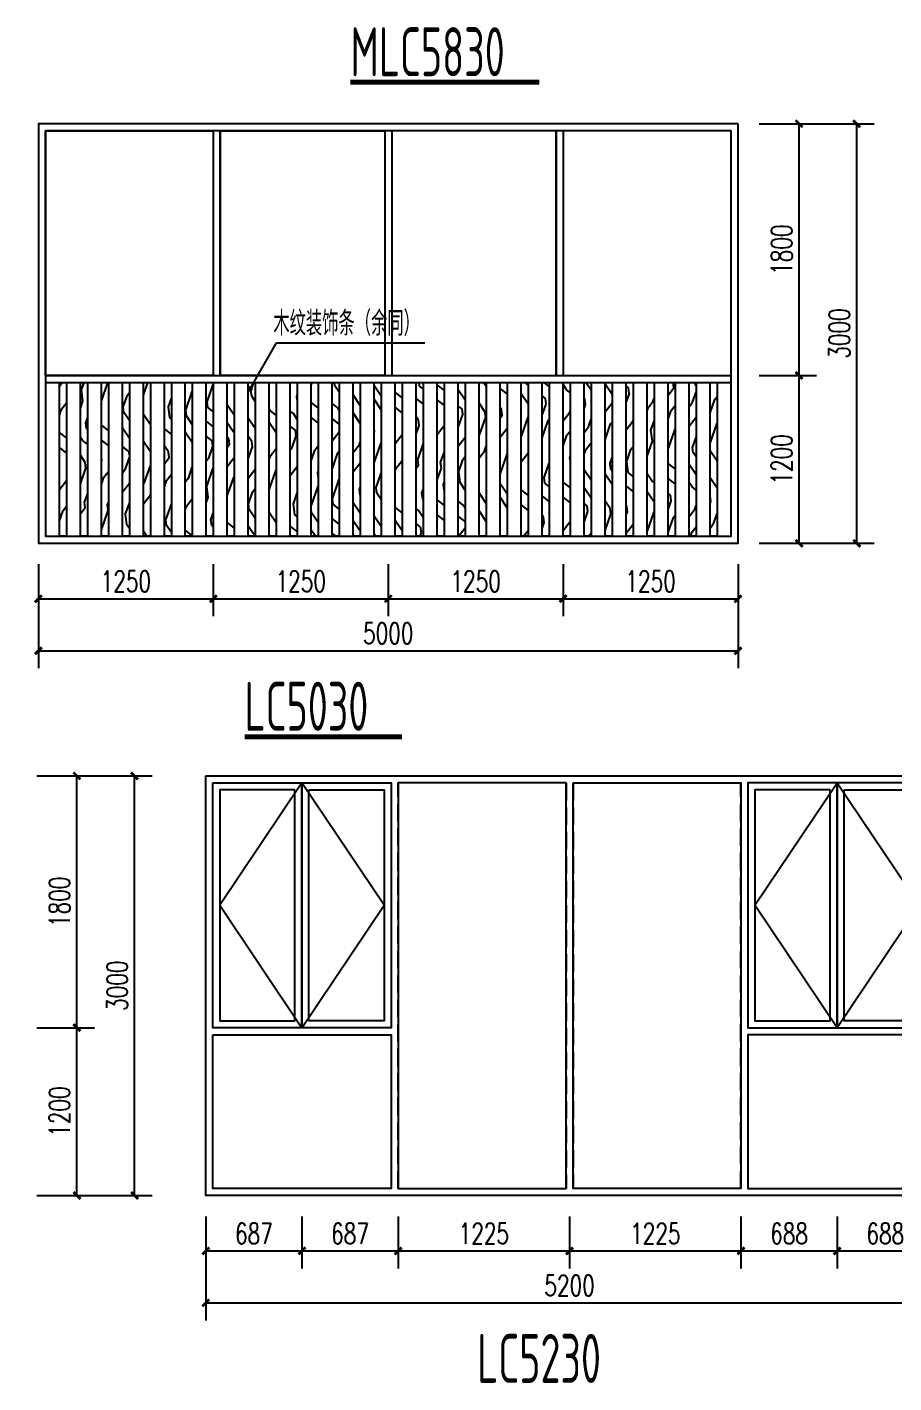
# Model space of a CAD drawing. Header units: millimetres. Extents: x -1048436 to -185795, y -983427 to 400387.
# Drawn here: x -625472 to -619277, y 352827 to 362523 of the extents above; entities that cross this region are included whole.
import ezdxf

# ---------------------------------------------------------------- set-up
doc = ezdxf.new("R2010")
doc.units = ezdxf.units.MM
doc.header["$LTSCALE"] = 500
doc.linetypes.add('A-FP_05$0$pln_L5$0$Col_L4$0$PHANTOM', pattern=[63.5, 31.75, -6.35, 6.35, -6.35, 6.35, -6.35])
doc.linetypes.add('DASH', pattern=[0.35, 0.25, -0.1])
for name, color, linetype in [('DIM_SYMB', 3, 'Continuous'), ('PUB_DIM', 3, 'Continuous'), ('PUB_TEXT', 7, 'Continuous'), ('建-填充', 9, 'Continuous'), ('建-文字', 4, 'Continuous'), ('建-窗', 135, 'Continuous'), ('建-符号-引出', 150, 'Continuous')]:
    doc.layers.add(name, color=color, linetype=linetype)
doc.styles.add('_TCH_DIM_T3', font='SIMPLEX', dxfattribs={"width": 0.705882, "bigfont": 'GBCBIG'})
doc.styles.add('XD2008', font='xd-hzs.shx', dxfattribs={"width": 0.7, "bigfont": 'xd-hztxt.shx'})
doc.dimstyles.new('_TCH_ARCH&&50', dxfattribs={"dimtxt": 148.75, "dimasz": 50, "dimexe": 125, "dimexo": 150, "dimgap": 50, "dimtad": 1, "dimdec": 0, "dimzin": 0, "dimdsep": 46, "dimtxsty": '_TCH_DIM_T3', "dimblk": 'ARCHTICK', "dimcen": 0.09, "dimclrt": 7, "dimazin": 2, "dimtfac": 1, "dimtdec": 0, "dimtix": 1, "dimtmove": 2, "dimatfit": 3, "dimldrblk": 'ARCHTICK', "dimfxl": 1, "dimtolj": 1, "dimtzin": 0, "dimarcsym": 0})

# ---------------------------------------------------------------- blocks, each defined once
blk = doc.blocks.new('fdhgfhgf')
at = {"layer": '建-窗', "linetype": 'DASH'}
for p, q in [((-745587.7, -569327.1), (-745587.7, -566427.1)), ((-744387.7, -566427.1), (-744387.7, -569327.1)), ((-744337.7, -566427.1), (-744337.7, -569327.1)), ((-743137.7, -569327.1), (-743137.7, -566427.1))]:
    blk.add_line(p, q, dxfattribs=at)
at = {"layer": '建-窗', "linetype": 'Continuous'}
for points in [[(-746962.7, -566377.1), (-741762.7, -566377.1), (-741762.7, -569377.1), (-746962.7, -569377.1)], [(-746912.7, -566427.1), (-746275.2, -566427.1), (-746275.2, -568177.1), (-746912.7, -568177.1)], [(-746912.7, -566427.1), (-745637.7, -566427.1), (-745637.7, -568177.1), (-746912.7, -568177.1)], [(-746325.2, -566477.1), (-746862.7, -566477.1), (-746862.7, -568127.1), (-746325.2, -568127.1)], [(-746275.2, -566427.1), (-745637.7, -566427.1), (-745637.7, -568177.1), (-746275.2, -568177.1)], [(-746225.2, -566477.1), (-745687.7, -566477.1), (-745687.7, -568127.1), (-746225.2, -568127.1)], [(-744387.7, -566427.1), (-745587.7, -566427.1), (-745587.7, -569327.1), (-744387.7, -569327.1)], [(-744337.7, -566427.1), (-743137.7, -566427.1), (-743137.7, -569327.1), (-744337.7, -569327.1)], [(-742450.2, -566427.1), (-743087.7, -566427.1), (-743087.7, -568177.1), (-742450.2, -568177.1)], [(-741812.7, -566427.1), (-743087.7, -566427.1), (-743087.7, -568177.1), (-741812.7, -568177.1)], [(-742500.2, -566477.1), (-743037.7, -566477.1), (-743037.7, -568127.1), (-742500.2, -568127.1)], [(-741812.7, -566427.1), (-742450.2, -566427.1), (-742450.2, -568177.1), (-741812.7, -568177.1)], [(-742400.2, -566477.1), (-741862.7, -566477.1), (-741862.7, -568127.1), (-742400.2, -568127.1)], [(-746912.7, -568227.1), (-745637.7, -568227.1), (-745637.7, -569327.1), (-746912.7, -569327.1)], [(-741812.7, -568227.1), (-743087.7, -568227.1), (-743087.7, -569327.1), (-741812.7, -569327.1)]]:
    blk.add_lwpolyline(points, close=True, dxfattribs=at)
for points in [[(-746275.2, -566427.1), (-746862.7, -567302.1), (-746275.2, -568177.1), (-745687.7, -567302.1), (-746275.2, -566427.1)], [(-742450.2, -566427.1), (-741862.7, -567302.1), (-742450.2, -568177.1), (-743037.7, -567302.1), (-742450.2, -566427.1)]]:
    blk.add_lwpolyline(points, dxfattribs=at)
blk = doc.blocks.new('_ArchTick')
at = {"color": 0, "linetype": 'ByBlock', "const_width": 0.4}
blk.add_lwpolyline([(-0.5, -0.5), (0.5, 0.5)], dxfattribs=at)
blk = doc.blocks.new('*D454')
at = {"layer": 'Defpoints', "color": 0, "transparency": 16777216}
for p in [(-624195, 353795.9), (-618995, 353795.9), (-618995, 353399.3)]:
    blk.add_point(p, dxfattribs=at)
at = {"layer": 'PUB_DIM', "color": 0, "lineweight": -2, "transparency": 16777216}
for p, q in [((-624195, 353645.9), (-624195, 353274.3)), ((-618995, 353645.9), (-618995, 353274.3)), ((-624195, 353399.3), (-618995, 353399.3))]:
    blk.add_line(p, q, dxfattribs=at)
at = {"layer": 'PUB_DIM', "color": 0, "lineweight": -2, "transparency": 16777216, "xscale": 50, "yscale": 50, "zscale": 50, "rotation": 180}
blk.add_blockref('_ArchTick', (-624195, 353399.3), dxfattribs=at)
at = {"layer": 'PUB_DIM', "color": 0, "lineweight": -2, "transparency": 16777216, "xscale": 50, "yscale": 50, "zscale": 50}
blk.add_blockref('_ArchTick', (-618995, 353399.3), dxfattribs=at)
at = {"layer": 'PUB_DIM', "color": 7, "transparency": 16777216, "insert": (-621595, 353523.7), "char_height": 148.75, "attachment_point": 5, "style": '_TCH_DIM_T3'}
blk.add_mtext('\\A1;5200', dxfattribs=at)
blk = doc.blocks.new('*D455')
at = {"layer": 'Defpoints', "color": 0, "transparency": 16777216}
for p in [(-624195, 354167.5), (-623507.5, 354167.5), (-623507.5, 353770.9)]:
    blk.add_point(p, dxfattribs=at)
at = {"layer": 'PUB_DIM', "color": 0, "lineweight": -2, "transparency": 16777216}
for p, q in [((-624195, 354017.5), (-624195, 353645.9)), ((-623507.5, 354017.5), (-623507.5, 353645.9)), ((-624195, 353770.9), (-623507.5, 353770.9))]:
    blk.add_line(p, q, dxfattribs=at)
at = {"layer": 'PUB_DIM', "color": 0, "lineweight": -2, "transparency": 16777216, "xscale": 50, "yscale": 50, "zscale": 50, "rotation": 180}
blk.add_blockref('_ArchTick', (-624195, 353770.9), dxfattribs=at)
at = {"layer": 'PUB_DIM', "color": 0, "lineweight": -2, "transparency": 16777216, "xscale": 50, "yscale": 50, "zscale": 50}
blk.add_blockref('_ArchTick', (-623507.5, 353770.9), dxfattribs=at)
at = {"layer": 'PUB_DIM', "color": 7, "transparency": 16777216, "insert": (-623851.2, 353895.3), "char_height": 148.75, "attachment_point": 5, "style": '_TCH_DIM_T3'}
blk.add_mtext('\\A1;687', dxfattribs=at)
blk = doc.blocks.new('*D456')
at = {"layer": 'Defpoints', "color": 0, "transparency": 16777216}
for p in [(-623507.5, 354167.5), (-622820, 354167.5), (-622820, 353770.9)]:
    blk.add_point(p, dxfattribs=at)
at = {"layer": 'PUB_DIM', "color": 0, "lineweight": -2, "transparency": 16777216}
for p, q in [((-623507.5, 354017.5), (-623507.5, 353645.9)), ((-622820, 354017.5), (-622820, 353645.9)), ((-623507.5, 353770.9), (-622820, 353770.9))]:
    blk.add_line(p, q, dxfattribs=at)
at = {"layer": 'PUB_DIM', "color": 0, "lineweight": -2, "transparency": 16777216, "xscale": 50, "yscale": 50, "zscale": 50, "rotation": 180}
blk.add_blockref('_ArchTick', (-623507.5, 353770.9), dxfattribs=at)
at = {"layer": 'PUB_DIM', "color": 0, "lineweight": -2, "transparency": 16777216, "xscale": 50, "yscale": 50, "zscale": 50}
blk.add_blockref('_ArchTick', (-622820, 353770.9), dxfattribs=at)
at = {"layer": 'PUB_DIM', "color": 7, "transparency": 16777216, "insert": (-623163.7, 353895.3), "char_height": 148.75, "attachment_point": 5, "style": '_TCH_DIM_T3'}
blk.add_mtext('\\A1;687', dxfattribs=at)
blk = doc.blocks.new('*D457')
at = {"layer": 'Defpoints', "color": 0, "transparency": 16777216}
for p in [(-622820, 354167.5), (-621595, 354167.5), (-621595, 353770.9)]:
    blk.add_point(p, dxfattribs=at)
at = {"layer": 'PUB_DIM', "color": 0, "lineweight": -2, "transparency": 16777216}
for p, q in [((-622820, 354017.5), (-622820, 353645.9)), ((-621595, 354017.5), (-621595, 353645.9)), ((-622820, 353770.9), (-621595, 353770.9))]:
    blk.add_line(p, q, dxfattribs=at)
at = {"layer": 'PUB_DIM', "color": 0, "lineweight": -2, "transparency": 16777216, "xscale": 50, "yscale": 50, "zscale": 50, "rotation": 180}
blk.add_blockref('_ArchTick', (-622820, 353770.9), dxfattribs=at)
at = {"layer": 'PUB_DIM', "color": 0, "lineweight": -2, "transparency": 16777216, "xscale": 50, "yscale": 50, "zscale": 50}
blk.add_blockref('_ArchTick', (-621595, 353770.9), dxfattribs=at)
at = {"layer": 'PUB_DIM', "color": 7, "transparency": 16777216, "insert": (-622207.5, 353895.3), "char_height": 148.75, "attachment_point": 5, "style": '_TCH_DIM_T3'}
blk.add_mtext('\\A1;1225', dxfattribs=at)
blk = doc.blocks.new('*D458')
at = {"layer": 'Defpoints', "color": 0, "transparency": 16777216}
for p in [(-621595, 354167.5), (-620370, 354167.5), (-620370, 353770.9)]:
    blk.add_point(p, dxfattribs=at)
at = {"layer": 'PUB_DIM', "color": 0, "lineweight": -2, "transparency": 16777216}
for p, q in [((-621595, 354017.5), (-621595, 353645.9)), ((-620370, 354017.5), (-620370, 353645.9)), ((-621595, 353770.9), (-620370, 353770.9))]:
    blk.add_line(p, q, dxfattribs=at)
at = {"layer": 'PUB_DIM', "color": 0, "lineweight": -2, "transparency": 16777216, "xscale": 50, "yscale": 50, "zscale": 50, "rotation": 180}
blk.add_blockref('_ArchTick', (-621595, 353770.9), dxfattribs=at)
at = {"layer": 'PUB_DIM', "color": 0, "lineweight": -2, "transparency": 16777216, "xscale": 50, "yscale": 50, "zscale": 50}
blk.add_blockref('_ArchTick', (-620370, 353770.9), dxfattribs=at)
at = {"layer": 'PUB_DIM', "color": 7, "transparency": 16777216, "insert": (-620982.5, 353895.3), "char_height": 148.75, "attachment_point": 5, "style": '_TCH_DIM_T3'}
blk.add_mtext('\\A1;1225', dxfattribs=at)
blk = doc.blocks.new('*D459')
at = {"layer": 'Defpoints', "color": 0, "transparency": 16777216}
for p in [(-620370, 354167.5), (-619682.5, 354167.5), (-619682.5, 353770.9)]:
    blk.add_point(p, dxfattribs=at)
at = {"layer": 'PUB_DIM', "color": 0, "lineweight": -2, "transparency": 16777216}
for p, q in [((-620370, 354017.5), (-620370, 353645.9)), ((-619682.5, 354017.5), (-619682.5, 353645.9)), ((-620370, 353770.9), (-619682.5, 353770.9))]:
    blk.add_line(p, q, dxfattribs=at)
at = {"layer": 'PUB_DIM', "color": 0, "lineweight": -2, "transparency": 16777216, "xscale": 50, "yscale": 50, "zscale": 50, "rotation": 180}
blk.add_blockref('_ArchTick', (-620370, 353770.9), dxfattribs=at)
at = {"layer": 'PUB_DIM', "color": 0, "lineweight": -2, "transparency": 16777216, "xscale": 50, "yscale": 50, "zscale": 50}
blk.add_blockref('_ArchTick', (-619682.5, 353770.9), dxfattribs=at)
at = {"layer": 'PUB_DIM', "color": 7, "transparency": 16777216, "insert": (-620026.2, 353895.3), "char_height": 148.75, "attachment_point": 5, "style": '_TCH_DIM_T3'}
blk.add_mtext('\\A1;688', dxfattribs=at)
blk = doc.blocks.new('*D460')
at = {"layer": 'Defpoints', "color": 0, "transparency": 16777216}
for p in [(-619682.5, 354167.5), (-618995, 354167.5), (-618995, 353770.9)]:
    blk.add_point(p, dxfattribs=at)
at = {"layer": 'PUB_DIM', "color": 0, "lineweight": -2, "transparency": 16777216}
for p, q in [((-619682.5, 354017.5), (-619682.5, 353645.9)), ((-618995, 354017.5), (-618995, 353645.9)), ((-619682.5, 353770.9), (-618995, 353770.9))]:
    blk.add_line(p, q, dxfattribs=at)
at = {"layer": 'PUB_DIM', "color": 0, "lineweight": -2, "transparency": 16777216, "xscale": 50, "yscale": 50, "zscale": 50, "rotation": 180}
blk.add_blockref('_ArchTick', (-619682.5, 353770.9), dxfattribs=at)
at = {"layer": 'PUB_DIM', "color": 0, "lineweight": -2, "transparency": 16777216, "xscale": 50, "yscale": 50, "zscale": 50}
blk.add_blockref('_ArchTick', (-618995, 353770.9), dxfattribs=at)
at = {"layer": 'PUB_DIM', "color": 7, "transparency": 16777216, "insert": (-619338.7, 353895.3), "char_height": 148.75, "attachment_point": 5, "style": '_TCH_DIM_T3'}
blk.add_mtext('\\A1;688', dxfattribs=at)
blk = doc.blocks.new('*D483')
at = {"layer": 'Defpoints', "color": 0, "transparency": 16777216}
for p in [(-625140.5, 357167.5), (-624703.9, 357167.5), (-625140.5, 354167.5)]:
    blk.add_point(p, dxfattribs=at)
at = {"layer": 'PUB_DIM', "color": 0, "lineweight": -2, "transparency": 16777216}
for p, q in [((-624990.5, 357167.5), (-624578.9, 357167.5)), ((-624703.9, 354167.5), (-624703.9, 357167.5)), ((-624990.5, 354167.5), (-624578.9, 354167.5))]:
    blk.add_line(p, q, dxfattribs=at)
at = {"layer": 'PUB_DIM', "color": 0, "lineweight": -2, "transparency": 16777216, "xscale": 50, "yscale": 50, "zscale": 50}
for p, rotation in [((-624703.9, 357167.5), 90), ((-624703.9, 354167.5), 270)]:
    blk.add_blockref('_ArchTick', p, dxfattribs=dict(at, rotation=rotation))
at = {"layer": 'PUB_DIM', "color": 7, "transparency": 16777216, "insert": (-624828.3, 355667.5), "char_height": 148.75, "attachment_point": 5, "rotation": 90, "style": '_TCH_DIM_T3'}
blk.add_mtext('\\A1;3000', dxfattribs=at)
blk = doc.blocks.new('*D484')
at = {"layer": 'Defpoints', "color": 0, "transparency": 16777216}
for p in [(-625552.1, 355367.5), (-625115.5, 355367.5), (-625552.1, 354167.5)]:
    blk.add_point(p, dxfattribs=at)
at = {"layer": 'PUB_DIM', "color": 0, "lineweight": -2, "transparency": 16777216}
for p, q in [((-625402.1, 355367.5), (-624990.5, 355367.5)), ((-625115.5, 354167.5), (-625115.5, 355367.5)), ((-625402.1, 354167.5), (-624990.5, 354167.5))]:
    blk.add_line(p, q, dxfattribs=at)
at = {"layer": 'PUB_DIM', "color": 0, "lineweight": -2, "transparency": 16777216, "xscale": 50, "yscale": 50, "zscale": 50}
for p, rotation in [((-625115.5, 355367.5), 90), ((-625115.5, 354167.5), 270)]:
    blk.add_blockref('_ArchTick', p, dxfattribs=dict(at, rotation=rotation))
at = {"layer": 'PUB_DIM', "color": 7, "transparency": 16777216, "insert": (-625239.9, 354767.5), "char_height": 148.75, "attachment_point": 5, "rotation": 90, "style": '_TCH_DIM_T3'}
blk.add_mtext('\\A1;1200', dxfattribs=at)
blk = doc.blocks.new('*D485')
at = {"layer": 'Defpoints', "color": 0, "transparency": 16777216}
for p in [(-625552.1, 357167.5), (-625115.5, 357167.5), (-625552.1, 355367.5)]:
    blk.add_point(p, dxfattribs=at)
at = {"layer": 'PUB_DIM', "color": 0, "lineweight": -2, "transparency": 16777216}
for p, q in [((-625402.1, 357167.5), (-624990.5, 357167.5)), ((-625115.5, 355367.5), (-625115.5, 357167.5)), ((-625402.1, 355367.5), (-624990.5, 355367.5))]:
    blk.add_line(p, q, dxfattribs=at)
at = {"layer": 'PUB_DIM', "color": 0, "lineweight": -2, "transparency": 16777216, "xscale": 50, "yscale": 50, "zscale": 50}
for p, rotation in [((-625115.5, 357167.5), 90), ((-625115.5, 355367.5), 270)]:
    blk.add_blockref('_ArchTick', p, dxfattribs=dict(at, rotation=rotation))
at = {"layer": 'PUB_DIM', "color": 7, "transparency": 16777216, "insert": (-625239.9, 356267.5), "char_height": 148.75, "attachment_point": 5, "rotation": 90, "style": '_TCH_DIM_T3'}
blk.add_mtext('\\A1;1800', dxfattribs=at)
blk = doc.blocks.new('*D506')
at = {"layer": 'Defpoints', "color": 0, "transparency": 16777216}
for p in [(-619979.4, 361831.2), (-619542.8, 361831.2), (-619979.4, 358831.2)]:
    blk.add_point(p, dxfattribs=at)
at = {"layer": 'PUB_DIM', "color": 0, "lineweight": -2, "transparency": 16777216}
for p, q in [((-619829.4, 361831.2), (-619417.8, 361831.2)), ((-619542.8, 358831.2), (-619542.8, 361831.2)), ((-619829.4, 358831.2), (-619417.8, 358831.2))]:
    blk.add_line(p, q, dxfattribs=at)
at = {"layer": 'PUB_DIM', "color": 0, "lineweight": -2, "transparency": 16777216, "xscale": 50, "yscale": 50, "zscale": 50}
for p, rotation in [((-619542.8, 361831.2), 90), ((-619542.8, 358831.2), 270)]:
    blk.add_blockref('_ArchTick', p, dxfattribs=dict(at, rotation=rotation))
at = {"layer": 'PUB_DIM', "color": 7, "transparency": 16777216, "insert": (-619667.2, 360331.2), "char_height": 148.75, "attachment_point": 5, "rotation": 90, "style": '_TCH_DIM_T3'}
blk.add_mtext('\\A1;3000', dxfattribs=at)
blk = doc.blocks.new('*D507')
at = {"layer": 'Defpoints', "color": 0, "transparency": 16777216}
for p in [(-620391, 360031.2), (-619954.4, 360031.2), (-620391, 358831.2)]:
    blk.add_point(p, dxfattribs=at)
at = {"layer": 'PUB_DIM', "color": 0, "lineweight": -2, "transparency": 16777216}
for p, q in [((-620241, 360031.2), (-619829.4, 360031.2)), ((-619954.4, 358831.2), (-619954.4, 360031.2)), ((-620241, 358831.2), (-619829.4, 358831.2))]:
    blk.add_line(p, q, dxfattribs=at)
at = {"layer": 'PUB_DIM', "color": 0, "lineweight": -2, "transparency": 16777216, "xscale": 50, "yscale": 50, "zscale": 50}
for p, rotation in [((-619954.4, 360031.2), 90), ((-619954.4, 358831.2), 270)]:
    blk.add_blockref('_ArchTick', p, dxfattribs=dict(at, rotation=rotation))
at = {"layer": 'PUB_DIM', "color": 7, "transparency": 16777216, "insert": (-620078.8, 359431.2), "char_height": 148.75, "attachment_point": 5, "rotation": 90, "style": '_TCH_DIM_T3'}
blk.add_mtext('\\A1;1200', dxfattribs=at)
blk = doc.blocks.new('*D508')
at = {"layer": 'Defpoints', "color": 0, "transparency": 16777216}
for p in [(-620391, 361831.2), (-619954.4, 361831.2), (-620391, 360031.2)]:
    blk.add_point(p, dxfattribs=at)
at = {"layer": 'PUB_DIM', "color": 0, "lineweight": -2, "transparency": 16777216}
for p, q in [((-620241, 361831.2), (-619829.4, 361831.2)), ((-619954.4, 360031.2), (-619954.4, 361831.2)), ((-620241, 360031.2), (-619829.4, 360031.2))]:
    blk.add_line(p, q, dxfattribs=at)
at = {"layer": 'PUB_DIM', "color": 0, "lineweight": -2, "transparency": 16777216, "xscale": 50, "yscale": 50, "zscale": 50}
for p, rotation in [((-619954.4, 361831.2), 90), ((-619954.4, 360031.2), 270)]:
    blk.add_blockref('_ArchTick', p, dxfattribs=dict(at, rotation=rotation))
at = {"layer": 'PUB_DIM', "color": 7, "transparency": 16777216, "insert": (-620078.8, 360931.2), "char_height": 148.75, "attachment_point": 5, "rotation": 90, "style": '_TCH_DIM_T3'}
blk.add_mtext('\\A1;1800', dxfattribs=at)
blk = doc.blocks.new('*D509')
at = {"layer": 'Defpoints', "color": 0, "transparency": 16777216}
for p in [(-625391, 358459.6), (-620391, 358459.6), (-620391, 358063)]:
    blk.add_point(p, dxfattribs=at)
at = {"layer": 'PUB_DIM', "color": 0, "lineweight": -2, "transparency": 16777216}
for p, q in [((-625391, 358309.6), (-625391, 357938)), ((-620391, 358309.6), (-620391, 357938)), ((-625391, 358063), (-620391, 358063))]:
    blk.add_line(p, q, dxfattribs=at)
at = {"layer": 'PUB_DIM', "color": 0, "lineweight": -2, "transparency": 16777216, "xscale": 50, "yscale": 50, "zscale": 50, "rotation": 180}
blk.add_blockref('_ArchTick', (-625391, 358063), dxfattribs=at)
at = {"layer": 'PUB_DIM', "color": 0, "lineweight": -2, "transparency": 16777216, "xscale": 50, "yscale": 50, "zscale": 50}
blk.add_blockref('_ArchTick', (-620391, 358063), dxfattribs=at)
at = {"layer": 'PUB_DIM', "color": 7, "transparency": 16777216, "insert": (-622891, 358187.4), "char_height": 148.75, "attachment_point": 5, "style": '_TCH_DIM_T3'}
blk.add_mtext('\\A1;5000', dxfattribs=at)
blk = doc.blocks.new('*D510')
at = {"layer": 'Defpoints', "color": 0, "transparency": 16777216}
for p in [(-625391, 358831.2), (-624141, 358831.2), (-624141, 358434.6)]:
    blk.add_point(p, dxfattribs=at)
at = {"layer": 'PUB_DIM', "color": 0, "lineweight": -2, "transparency": 16777216}
for p, q in [((-625391, 358681.2), (-625391, 358309.6)), ((-624141, 358681.2), (-624141, 358309.6)), ((-625391, 358434.6), (-624141, 358434.6))]:
    blk.add_line(p, q, dxfattribs=at)
at = {"layer": 'PUB_DIM', "color": 0, "lineweight": -2, "transparency": 16777216, "xscale": 50, "yscale": 50, "zscale": 50, "rotation": 180}
blk.add_blockref('_ArchTick', (-625391, 358434.6), dxfattribs=at)
at = {"layer": 'PUB_DIM', "color": 0, "lineweight": -2, "transparency": 16777216, "xscale": 50, "yscale": 50, "zscale": 50}
blk.add_blockref('_ArchTick', (-624141, 358434.6), dxfattribs=at)
at = {"layer": 'PUB_DIM', "color": 7, "transparency": 16777216, "insert": (-624766, 358559), "char_height": 148.75, "attachment_point": 5, "style": '_TCH_DIM_T3'}
blk.add_mtext('\\A1;1250', dxfattribs=at)
blk = doc.blocks.new('*D511')
at = {"layer": 'Defpoints', "color": 0, "transparency": 16777216}
for p in [(-624141, 358831.2), (-622891, 358831.2), (-622891, 358434.6)]:
    blk.add_point(p, dxfattribs=at)
at = {"layer": 'PUB_DIM', "color": 0, "lineweight": -2, "transparency": 16777216}
for p, q in [((-624141, 358681.2), (-624141, 358309.6)), ((-622891, 358681.2), (-622891, 358309.6)), ((-624141, 358434.6), (-622891, 358434.6))]:
    blk.add_line(p, q, dxfattribs=at)
at = {"layer": 'PUB_DIM', "color": 0, "lineweight": -2, "transparency": 16777216, "xscale": 50, "yscale": 50, "zscale": 50, "rotation": 180}
blk.add_blockref('_ArchTick', (-624141, 358434.6), dxfattribs=at)
at = {"layer": 'PUB_DIM', "color": 0, "lineweight": -2, "transparency": 16777216, "xscale": 50, "yscale": 50, "zscale": 50}
blk.add_blockref('_ArchTick', (-622891, 358434.6), dxfattribs=at)
at = {"layer": 'PUB_DIM', "color": 7, "transparency": 16777216, "insert": (-623516, 358559), "char_height": 148.75, "attachment_point": 5, "style": '_TCH_DIM_T3'}
blk.add_mtext('\\A1;1250', dxfattribs=at)
blk = doc.blocks.new('*D512')
at = {"layer": 'Defpoints', "color": 0, "transparency": 16777216}
for p in [(-622891, 358831.2), (-621641, 358831.2), (-621641, 358434.6)]:
    blk.add_point(p, dxfattribs=at)
at = {"layer": 'PUB_DIM', "color": 0, "lineweight": -2, "transparency": 16777216}
for p, q in [((-622891, 358681.2), (-622891, 358309.6)), ((-621641, 358681.2), (-621641, 358309.6)), ((-622891, 358434.6), (-621641, 358434.6))]:
    blk.add_line(p, q, dxfattribs=at)
at = {"layer": 'PUB_DIM', "color": 0, "lineweight": -2, "transparency": 16777216, "xscale": 50, "yscale": 50, "zscale": 50, "rotation": 180}
blk.add_blockref('_ArchTick', (-622891, 358434.6), dxfattribs=at)
at = {"layer": 'PUB_DIM', "color": 0, "lineweight": -2, "transparency": 16777216, "xscale": 50, "yscale": 50, "zscale": 50}
blk.add_blockref('_ArchTick', (-621641, 358434.6), dxfattribs=at)
at = {"layer": 'PUB_DIM', "color": 7, "transparency": 16777216, "insert": (-622266, 358559), "char_height": 148.75, "attachment_point": 5, "style": '_TCH_DIM_T3'}
blk.add_mtext('\\A1;1250', dxfattribs=at)
blk = doc.blocks.new('*D513')
at = {"layer": 'Defpoints', "color": 0, "transparency": 16777216}
for p in [(-621641, 358831.2), (-620391, 358831.2), (-620391, 358434.6)]:
    blk.add_point(p, dxfattribs=at)
at = {"layer": 'PUB_DIM', "color": 0, "lineweight": -2, "transparency": 16777216}
for p, q in [((-621641, 358681.2), (-621641, 358309.6)), ((-620391, 358681.2), (-620391, 358309.6)), ((-621641, 358434.6), (-620391, 358434.6))]:
    blk.add_line(p, q, dxfattribs=at)
at = {"layer": 'PUB_DIM', "color": 0, "lineweight": -2, "transparency": 16777216, "xscale": 50, "yscale": 50, "zscale": 50, "rotation": 180}
blk.add_blockref('_ArchTick', (-621641, 358434.6), dxfattribs=at)
at = {"layer": 'PUB_DIM', "color": 0, "lineweight": -2, "transparency": 16777216, "xscale": 50, "yscale": 50, "zscale": 50}
blk.add_blockref('_ArchTick', (-620391, 358434.6), dxfattribs=at)
at = {"layer": 'PUB_DIM', "color": 7, "transparency": 16777216, "insert": (-621016, 358559), "char_height": 148.75, "attachment_point": 5, "style": '_TCH_DIM_T3'}
blk.add_mtext('\\A1;1250', dxfattribs=at)

msp = doc.modelspace()

# ---------------------------------------------------------------- hatches: boundary and pattern name
at = {"layer": '建-填充', "linetype": 'A-FP_05$0$pln_L5$0$Col_L4$0$PHANTOM'}
h = msp.add_hatch(dxfattribs=at)
h.set_pattern_fill('木纹01', color=256, scale=200)
h.set_pattern_definition([(97.24753, (-641665.6, -449146.96), (-894.5332, 692.6834), [40, -760]), (97.24753, (-641674.3, -449712.6), (-894.5332, 692.6834), [80, -720]), (97.24753, (-641779.6, -449201.8), (-894.5332, 692.6834), [40, -760]), (97.24753, (-641798.4, -449688), (-894.5332, 692.6834), [40, -760]), (97.24753, (-641898.64, -449216.9), (-894.5332, 692.6834), [40, -760]), (97.24753, (-641882.8, -449658.45), (-894.5332, 692.6834), [40, -760]), (97.24753, (-641978, -449227), (-894.5332, 692.6834), [40, -760]), (97.24753, (-642001.85, -449673.6), (-894.5332, 692.6834), [40, -440, 40, -280]), (97.24753, (-642081.2, -449683.7), (-894.5332, 692.6834), [80, -400, 40, -280]), (97.24753, (-642195.2, -449738.5), (-894.5332, 692.6834), [40, -120, 40, -320, 40, -240]), (97.24753, (-642269.5, -449788.3), (-894.5332, 692.6834), [40, -160, 80, -520]), (97.24753, (-642374.8, -449277.5), (-894.5332, 692.6834), [40, -760]), (97.24753, (-642348.9, -449798.4), (-894.5332, 692.6834), [40, -200, 40, -520]), (142.24753, (-641584.86, -449781.85), (-793.6083, -100.9249), [113.1368, -1018.23405]), (142.24753, (-641670.65, -449107.3), (-793.6083, -100.9249), [226.27416, -905.0967]), (142.24753, (-642067.46, -449157.74), (-793.6083, -100.9249), [56.568, -1074.80285]), (142.24753, (-642061.03, -449842.4), (-793.6083, -100.9249), [169.7056, -961.66525]), (142.24753, (-642146.8, -449167.83), (-793.6083, -100.9249), [282.8427, -848.5281]), (142.24753, (-642265.86, -449183), (-793.6083, -100.9249), [169.7056, -961.66525]), (52.24753, (-642325.03, -449351.8), (-100.9249, 793.6083), [56.568, -1074.80285]), (52.24753, (-641654.8, -449548.8), (-100.9249, 793.6083), [113.1368, -1018.23405]), (52.24753, (-641977.3, -449549.5), (-100.9249, 793.6083), [113.1368, -1018.23405]), (52.24753, (-641848.87, -449291.23), (-100.9249, 793.6083), [113.1368, -1018.23405]), (52.24753, (-642161.27, -449371.3), (-100.9249, 793.6083), [113.1368, -1018.23405]), (52.24753, (-642245.7, -449341.7), (-100.9249, 793.6083), [169.7056, -961.66525]), (52.24753, (-641744.3, -449479.54), (-100.9249, 793.6083), [169.7056, -961.66525]), (52.24753, (-641799.1, -449365.55), (-100.9249, 793.6083), [169.7056, -961.66525]), (52.24753, (-642061.7, -449519.9), (-100.9249, 793.6083), [169.7056, -961.66525]), (52.24753, (-642111.5, -449445.6), (-100.9249, 793.6083), [169.7056, -961.66525]), (123.812577, (-641748.63, -449762.35), (-100.92491, 793.60832), [89.4427, -1699.4117]), (123.812577, (-641784.65, -449162.1), (-100.92491, 793.60832), [357.7709, -1431.0835]), (123.812577, (-641903.7, -449177.24), (-100.92491, 793.60832), [357.7709, -1431.0835]), (123.812577, (-641983.05, -449187.33), (-100.92491, 793.60832), [357.7712, -536, 178.888, -716.1952]), (123.812577, (-642112.18, -449123.1), (-100.92491, 793.60832), [89.4427, -1699.4117]), (123.812577, (-642299.1, -449872.68), (-100.92491, 793.60832), [89.4427, -1699.4117]), (123.812577, (-642379.85, -449237.8), (-100.92491, 793.60832), [178.88544, -1609.96894]), (70.682475, (-641640.37, -449345.36), (-100.92491, 793.60832), [178.88544, -1609.96894]), (70.682475, (-641803.45, -449648.36), (-100.92491, 793.60832), [178.88544, -1609.96894]), (70.682475, (-641684.4, -449633.2), (-100.92491, 793.60832), [89.4427, -1699.40894]), (70.682475, (-641887.86, -449618.77), (-100.92491, 793.60832), [268.32816, -1520.5262]), (70.682475, (-641908.04, -449460.05), (-100.92491, 793.60832), [178.88544, -1609.96894]), (70.682475, (-641957.8, -449385.73), (-100.92491, 793.60832), [178.88544, -1609.96894]), (70.682475, (-642006.9, -449633.9), (-100.92491, 793.60832), [89.4427, -1699.40894]), (70.682475, (-642091.3, -449604.32), (-100.92491, 793.60832), [89.4427, -1699.40894]), (70.682475, (-642290.4, -449307.06), (-100.92491, 793.60832), [89.4427, -1699.40894]), (70.682475, (-642007.6, -449311.4), (-100.92491, 793.60832), [89.4427, -1699.40894]), (70.682475, (-642200.26, -449698.82), (-100.92491, 793.60832), [268.32816, -1520.5262]), (70.682475, (-642274.57, -449748.6), (-100.92491, 793.60832), [178.88544, -1609.96894]), (70.682475, (-642092, -449281.83), (-100.92491, 793.60832), [89.44, -804.96, 89.44, -805.0144]), (70.682475, (-642220.44, -449540.1), (-100.92491, 793.60832), [178.88544, -1609.96894]), (70.682475, (-642304.85, -449510.5), (-100.92491, 793.60832), [178.88544, -1609.96894]), (70.682475, (-642353.93, -449758.7), (-100.92491, 793.60832), [178.88544, -1609.96894]), (70.682475, (-642384.2, -449520.6), (-100.92491, 793.60832), [178.88544, -1609.96894])])
h.paths.add_polyline_path([(-620591, 359981.2), (-620541, 359981.2), (-620541, 358881.2), (-620591, 358881.2)])
h.paths.add_polyline_path([(-620741, 359981.2), (-620691, 359981.2), (-620691, 358881.2), (-620741, 358881.2)])
h.paths.add_polyline_path([(-620891, 359981.2), (-620841, 359981.2), (-620841, 358881.2), (-620891, 358881.2)])
h.paths.add_polyline_path([(-621041, 359981.2), (-620991, 359981.2), (-620991, 358881.2), (-621041, 358881.2)])
h.paths.add_polyline_path([(-621191, 359981.2), (-621141, 359981.2), (-621141, 358881.2), (-621191, 358881.2)])
h.paths.add_polyline_path([(-621341, 359981.2), (-621291, 359981.2), (-621291, 358881.2), (-621341, 358881.2)])
h.paths.add_polyline_path([(-621491, 359981.2), (-621441, 359981.2), (-621441, 358881.2), (-621491, 358881.2)])
h.paths.add_polyline_path([(-621641, 359981.2), (-621591, 359981.2), (-621591, 358881.2), (-621641, 358881.2)])
h.paths.add_polyline_path([(-621791, 359981.2), (-621741, 359981.2), (-621741, 358881.2), (-621791, 358881.2)])
h.paths.add_polyline_path([(-621941, 359981.2), (-621891, 359981.2), (-621891, 358881.2), (-621941, 358881.2)])
h.paths.add_polyline_path([(-622091, 359981.2), (-622041, 359981.2), (-622041, 358881.2), (-622091, 358881.2)])
h.paths.add_polyline_path([(-622241, 359981.2), (-622191, 359981.2), (-622191, 358881.2), (-622241, 358881.2)])
h.paths.add_polyline_path([(-622391, 359981.2), (-622341, 359981.2), (-622341, 358881.2), (-622391, 358881.2)])
h.paths.add_polyline_path([(-622541, 359981.2), (-622491, 359981.2), (-622491, 358881.2), (-622541, 358881.2)])
h.paths.add_polyline_path([(-622691, 359981.2), (-622641, 359981.2), (-622641, 358881.2), (-622691, 358881.2)])
h.paths.add_polyline_path([(-622841, 359981.2), (-622791, 359981.2), (-622791, 358881.2), (-622841, 358881.2)])
h.paths.add_polyline_path([(-622991, 359981.2), (-622941, 359981.2), (-622941, 358881.2), (-622991, 358881.2)])
h.paths.add_polyline_path([(-623141, 359981.2), (-623091, 359981.2), (-623091, 358881.2), (-623141, 358881.2)])
h.paths.add_polyline_path([(-623291, 359981.2), (-623241, 359981.2), (-623241, 358881.2), (-623291, 358881.2)])
h.paths.add_polyline_path([(-623441, 359981.2), (-623391, 359981.2), (-623391, 358881.2), (-623441, 358881.2)])
h.paths.add_polyline_path([(-623591, 359981.2), (-623541, 359981.2), (-623541, 358881.2), (-623591, 358881.2)])
h.paths.add_polyline_path([(-623741, 359981.2), (-623691, 359981.2), (-623691, 358881.2), (-623741, 358881.2)])
h.paths.add_polyline_path([(-623891, 359981.2), (-623841, 359981.2), (-623841, 358881.2), (-623891, 358881.2)])
h.paths.add_polyline_path([(-624041, 359981.2), (-623991, 359981.2), (-623991, 358881.2), (-624041, 358881.2)])
h.paths.add_polyline_path([(-624191, 359981.2), (-624141, 359981.2), (-624141, 358881.2), (-624191, 358881.2)])
h.paths.add_polyline_path([(-624341, 359981.2), (-624291, 359981.2), (-624291, 358881.2), (-624341, 358881.2)])
h.paths.add_polyline_path([(-624491, 359981.2), (-624441, 359981.2), (-624441, 358881.2), (-624491, 358881.2)])
h.paths.add_polyline_path([(-624641, 359981.2), (-624591, 359981.2), (-624591, 358881.2), (-624641, 358881.2)])
h.paths.add_polyline_path([(-624791, 359981.2), (-624741, 359981.2), (-624741, 358881.2), (-624791, 358881.2)])
h.paths.add_polyline_path([(-624941, 359981.2), (-624891, 359981.2), (-624891, 358881.2), (-624941, 358881.2)])
h.paths.add_polyline_path([(-625091, 359981.2), (-625041, 359981.2), (-625041, 358881.2), (-625091, 358881.2)])
h.paths.add_polyline_path([(-625241, 359981.2), (-625191, 359981.2), (-625191, 358881.2), (-625241, 358881.2)])

# ---------------------------------------------------------------- linework, layer by layer
for p, q in [((-625341, 360031.2), (-620441, 360031.2)), ((-625341, 359981.2), (-620441, 359981.2))]:
    msp.add_line(p, q)
for points in [[(-625241, 359981.2), (-625191, 359981.2), (-625191, 358881.2), (-625241, 358881.2)], [(-625091, 359981.2), (-625041, 359981.2), (-625041, 358881.2), (-625091, 358881.2)], [(-624941, 359981.2), (-624891, 359981.2), (-624891, 358881.2), (-624941, 358881.2)], [(-624791, 359981.2), (-624741, 359981.2), (-624741, 358881.2), (-624791, 358881.2)], [(-624641, 359981.2), (-624591, 359981.2), (-624591, 358881.2), (-624641, 358881.2)], [(-624491, 359981.2), (-624441, 359981.2), (-624441, 358881.2), (-624491, 358881.2)], [(-624341, 359981.2), (-624291, 359981.2), (-624291, 358881.2), (-624341, 358881.2)], [(-624191, 359981.2), (-624141, 359981.2), (-624141, 358881.2), (-624191, 358881.2)], [(-624041, 359981.2), (-623991, 359981.2), (-623991, 358881.2), (-624041, 358881.2)], [(-623891, 359981.2), (-623841, 359981.2), (-623841, 358881.2), (-623891, 358881.2)], [(-623741, 359981.2), (-623691, 359981.2), (-623691, 358881.2), (-623741, 358881.2)], [(-623591, 359981.2), (-623541, 359981.2), (-623541, 358881.2), (-623591, 358881.2)], [(-623441, 359981.2), (-623391, 359981.2), (-623391, 358881.2), (-623441, 358881.2)], [(-623291, 359981.2), (-623241, 359981.2), (-623241, 358881.2), (-623291, 358881.2)], [(-623141, 359981.2), (-623091, 359981.2), (-623091, 358881.2), (-623141, 358881.2)], [(-622991, 359981.2), (-622941, 359981.2), (-622941, 358881.2), (-622991, 358881.2)], [(-622841, 359981.2), (-622791, 359981.2), (-622791, 358881.2), (-622841, 358881.2)], [(-622691, 359981.2), (-622641, 359981.2), (-622641, 358881.2), (-622691, 358881.2)], [(-622541, 359981.2), (-622491, 359981.2), (-622491, 358881.2), (-622541, 358881.2)], [(-622391, 359981.2), (-622341, 359981.2), (-622341, 358881.2), (-622391, 358881.2)], [(-622241, 359981.2), (-622191, 359981.2), (-622191, 358881.2), (-622241, 358881.2)], [(-622091, 359981.2), (-622041, 359981.2), (-622041, 358881.2), (-622091, 358881.2)], [(-621941, 359981.2), (-621891, 359981.2), (-621891, 358881.2), (-621941, 358881.2)], [(-621791, 359981.2), (-621741, 359981.2), (-621741, 358881.2), (-621791, 358881.2)], [(-621641, 359981.2), (-621591, 359981.2), (-621591, 358881.2), (-621641, 358881.2)], [(-621491, 359981.2), (-621441, 359981.2), (-621441, 358881.2), (-621491, 358881.2)], [(-621341, 359981.2), (-621291, 359981.2), (-621291, 358881.2), (-621341, 358881.2)], [(-621191, 359981.2), (-621141, 359981.2), (-621141, 358881.2), (-621191, 358881.2)], [(-621041, 359981.2), (-620991, 359981.2), (-620991, 358881.2), (-621041, 358881.2)], [(-620891, 359981.2), (-620841, 359981.2), (-620841, 358881.2), (-620891, 358881.2)], [(-620741, 359981.2), (-620691, 359981.2), (-620691, 358881.2), (-620741, 358881.2)], [(-620591, 359981.2), (-620541, 359981.2), (-620541, 358881.2), (-620591, 358881.2)]]:
    msp.add_lwpolyline(points, close=True)
at = {"layer": 'DIM_SYMB', "const_width": 35}
for points in [[(-623161.5, 362128.3), (-621810, 362128.3)], [(-623918.1, 357448), (-622792.7, 357448)]]:
    msp.add_lwpolyline(points, dxfattribs=at)
at = {"layer": '建-窗', "linetype": 'Continuous'}
for p, q in [((-624141, 361781.2), (-624141, 360031.2)), ((-624091, 361781.2), (-624091, 360031.2)), ((-622916, 361781.2), (-622916, 360031.2)), ((-621691, 361781.2), (-621691, 360031.2)), ((-621641, 361781.2), (-621641, 360031.2))]:
    msp.add_line(p, q, dxfattribs=at)
for points in [[(-620391, 361831.2), (-625391, 361831.2), (-625391, 358831.2), (-620391, 358831.2)], [(-620441, 361781.2), (-625341, 361781.2), (-625341, 358881.2), (-620441, 358881.2)], [(-625341, 361781.2), (-624141, 361781.2), (-624141, 360031.2), (-625341, 360031.2)], [(-624091, 361781.2), (-622916, 361781.2), (-622916, 360031.2), (-624091, 360031.2)], [(-621691, 361781.2), (-622866, 361781.2), (-622866, 360031.2), (-621691, 360031.2)], [(-620441, 361781.2), (-621641, 361781.2), (-621641, 360031.2), (-620441, 360031.2)]]:
    msp.add_lwpolyline(points, close=True, dxfattribs=at)
at = {"layer": '建-符号-引出'}
for p, q in [((-623878.6, 359936.1), (-623688.4, 360263.9)), ((-623688.4, 360263.9), (-622629.3, 360263.9))]:
    msp.add_line(p, q, dxfattribs=at)
at = {"layer": '建-符号-引出', "const_width": 20}
msp.add_lwpolyline([(-623883.7, 359927.5, 1), (-623873.6, 359944.8, 1)], format="xyb", close=True, dxfattribs=at)

# ---------------------------------------------------------------- block references
msp.add_blockref('fdhgfhgf', (122767.7, 923544.6))

# ---------------------------------------------------------------- texts
at = {"layer": 'PUB_TEXT', "style": 'XD2008', "width": 0.7}
for s, p in [('MLC5830', (-623161.5, 362171.4)), ('LC5030', (-623918.1, 357491.1)), ('LC5230', (-622255.2, 352827.4))]:
    msp.add_text(s, height=350, dxfattribs=at).set_placement(p)
at = {"layer": '建-文字', "style": 'XD2008', "width": 0.7}
msp.add_text('木纹装饰条（余同）', height=175, dxfattribs=at).set_placement((-623712, 360316.4))

# ---------------------------------------------------------------- dimensions: what is measured, and where the dimension line sits
at = {"layer": 'PUB_DIM'}
for p1, p2, distance, picture, middle in [((-620391, 360031.2), (-620391, 361831.2), -436.6, '*D508', (-620078.8, 360931.2)), ((-619979.4, 358831.2), (-619979.4, 361831.2), -436.6, '*D506', (-619667.2, 360331.2)), ((-620391, 358831.2), (-620391, 360031.2), -436.6, '*D507', (-620078.8, 359431.2)), ((-625391, 358831.2), (-624141, 358831.2), -396.6, '*D510', (-624766, 358559)), ((-624141, 358831.2), (-622891, 358831.2), -396.6, '*D511', (-623516, 358559)), ((-622891, 358831.2), (-621641, 358831.2), -396.6, '*D512', (-622266, 358559)), ((-621641, 358831.2), (-620391, 358831.2), -396.6, '*D513', (-621016, 358559)), ((-625391, 358459.6), (-620391, 358459.6), -396.6, '*D509', (-622891, 358187.4)), ((-625552.1, 355367.5), (-625552.1, 357167.5), -436.6, '*D485', (-625239.9, 356267.5)), ((-625140.5, 354167.5), (-625140.5, 357167.5), -436.6, '*D483', (-624828.3, 355667.5)), ((-625552.1, 354167.5), (-625552.1, 355367.5), -436.6, '*D484', (-625239.9, 354767.5)), ((-624194.9532, 354167.4829), (-623507.4537, 354167.4829), -396.5719, '*D455', (-623851.2035, 353895.2861)), ((-623507.4537056, 354167.4829293), (-622819.953706, 354167.4829297), -396.5718789, '*D456', (-623163.7037058, 353895.2860508)), ((-622820, 354167.5), (-621595, 354167.5), -396.6, '*D457', (-622207.5, 353895.3)), ((-621595, 354167.5), (-620370, 354167.5), -396.6, '*D458', (-620982.5, 353895.3)), ((-620369.953707, 354167.482931), (-619682.453706, 354167.482931), -396.571879, '*D459', (-620026.203706, 353895.286053)), ((-619682.45371, 354167.48293), (-618994.9537, 354167.48293), -396.57188, '*D460', (-619338.7037, 353895.28605)), ((-624195, 353795.9), (-618995, 353795.9), -396.6, '*D454', (-621595, 353523.7))]:
    dim = msp.add_aligned_dim(p1=p1, p2=p2, distance=distance, dimstyle='_TCH_ARCH&&50', dxfattribs=at)
    dim.commit()
    dim.dimension.update_dxf_attribs({"geometry": picture, "text_midpoint": middle})

doc.saveas('drawing.dxf')
